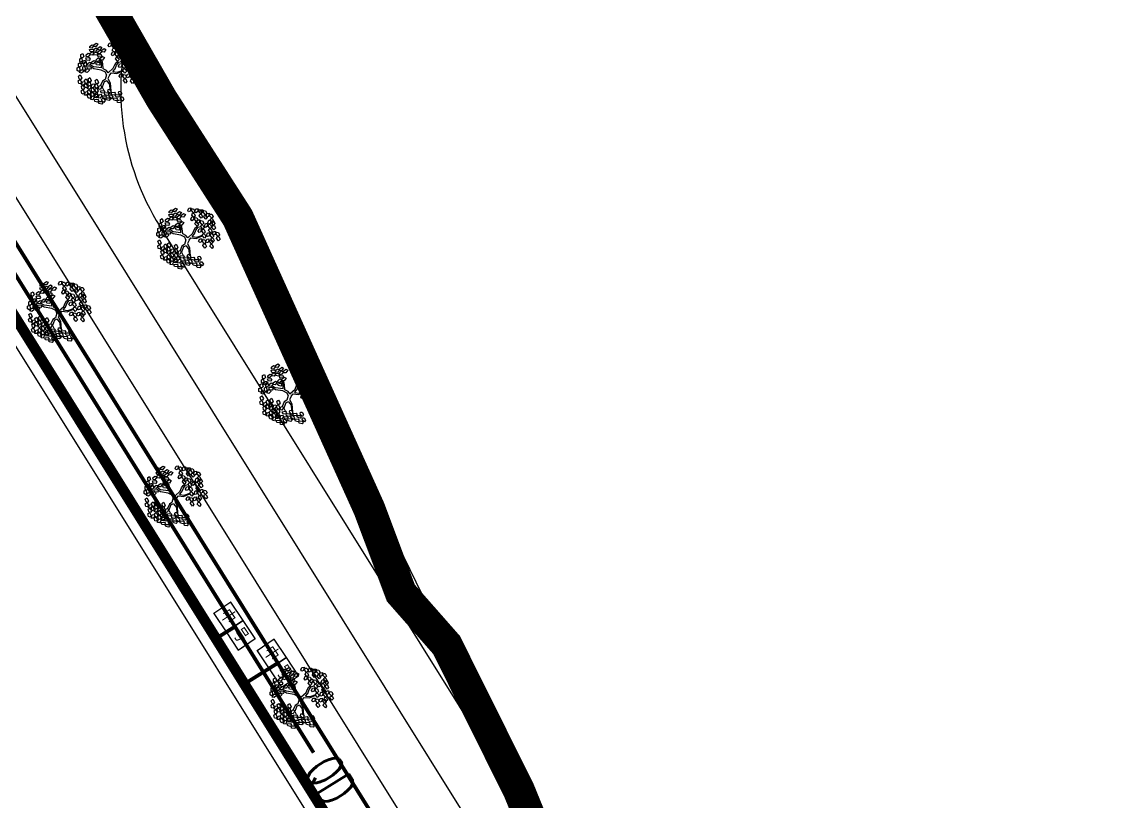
# Model space of a CAD drawing. Extents: x -809667 to 586099, y 3084146 to 3634412.
# Drawn here: x 381193.7 to 381245.3, y 3084244.6 to 3084281.1 of the extents above; entities that cross this region are included whole.
import ezdxf

# ---------------------------------------------------------------- set-up
doc = ezdxf.new("R2010")
doc.units = 0
doc.header["$LTSCALE"] = 0.5
doc.layers.get('0').update_dxf_attribs({"linetype": 'CONTINUOUS'})
for name, color, linetype in [('DIM-照明', 3, 'CONTINUOUS'), ('E-DIM-DQ', 7, 'CONTINUOUS'), ('E-SIG_TEXT', 7, 'CONTINUOUS'), ('WIRE-照明', 1, 'CONTINUOUS'), ('WIRE-通讯', 4, 'CONTINUOUS'), ('乔木', 84, 'CONTINUOUS'), ('文字', 7, 'CONTINUOUS')]:
    doc.layers.add(name, color=color, linetype=linetype)
doc.styles.add('-宋体', font='', dxfattribs={"width": 0.6})
doc.styles.add('_TEL_DIM', font='SIMPLEX', dxfattribs={"width": 0.8, "height": 3.5, "bigfont": 'HZTXT'})
doc.styles.get('-宋体').set_extended_font_data('NSimSun')

# ---------------------------------------------------------------- blocks, each defined once
blk = doc.blocks.new('幌伞枫')
at = {"layer": '乔木', "color": 0}
for p, q in [((-685, 826), (-567, 841)), ((-663, 753), (-685, 826)), ((-677, 937), (-604, 995)), ((-670, 878), (-677, 937)), ((-604, 870), (-670, 878)), ((-604, 995), (-531, 966)), ((-531, 966), (-604, 870)), ((-567, 841), (-531, 782)), ((-531, 995), (-450, 1054)), ((-523, 937), (-531, 995)), ((-531, 819), (-457, 878)), ((-523, 760), (-531, 819)), ((-450, 929), (-523, 937)), ((-457, 878), (-391, 848)), ((-391, 848), (-457, 746)), ((-450, 1054), (-384, 1025)), ((-384, 1025), (-450, 929)), ((-384, 870), (-303, 937)), ((-377, 819), (-384, 870)), ((-384, 738), (-310, 804)), ((-310, 804), (-377, 819)), ((-237, 900), (-310, 804)), ((-310, 804), (-237, 768)), ((-303, 937), (-237, 900)), ((-237, 797), (-156, 863)), ((-230, 738), (-237, 797)), ((-156, 863), (-90, 826)), ((-90, 826), (-156, 731)), ((-9, 966), (27, 1054)), ((20, 915), (-9, 966)), ((86, 944), (20, 915)), ((27, 1054), (101, 1061)), ((101, 1061), (86, 944)), ((123, 966), (145, 1032)), ((196, 878), (123, 966)), ((137, 804), (167, 870)), ((211, 716), (137, 804)), ((145, 1032), (203, 1025)), ((167, 870), (225, 863)), ((247, 937), (196, 878)), ((203, 1025), (247, 937)), ((225, 863), (262, 775)), ((247, 937), (284, 1025)), ((284, 885), (247, 937)), ((284, 1025), (365, 1032)), ((350, 915), (284, 885)), ((365, 1032), (350, 915)), ((380, 937), (409, 1003)), ((460, 848), (380, 937)), ((402, 775), (424, 841)), ((409, 1003), (468, 995)), ((424, 900), (460, 988)), ((453, 848), (424, 900)), ((424, 841), (482, 834)), ((519, 878), (453, 848)), ((460, 988), (534, 995)), ((504, 900), (460, 848)), ((468, 995), (504, 900)), ((482, 834), (526, 746)), ((534, 995), (519, 878)), ((556, 900), (578, 966)), ((629, 812), (556, 900)), ((570, 738), (600, 804)), ((578, 966), (636, 959)), ((600, 804), (658, 797)), ((681, 870), (629, 812)), ((636, 959), (681, 870)), ((651, 775), (688, 863)), ((658, 797), (695, 709)), ((688, 863), (761, 870)), ((761, 870), (747, 753)), ((783, 775), (805, 841)), ((805, 841), (864, 834)), ((864, 834), (908, 746)), ((-1037, 489), (-971, 525)), ((-1037, 393), (-1037, 489)), ((-993, 643), (-927, 680)), ((-993, 548), (-993, 643)), ((-942, 518), (-993, 548)), ((-934, 408), (-986, 364)), ((-971, 525), (-934, 408)), ((-956, 320), (-898, 423)), ((-890, 570), (-942, 518)), ((-927, 680), (-890, 570)), ((-898, 423), (-824, 423)), ((-824, 423), (-810, 364)), ((-817, 518), (-699, 533)), ((-795, 445), (-817, 518)), ((-810, 628), (-736, 687)), ((-802, 570), (-810, 628)), ((-736, 562), (-802, 570)), ((-699, 430), (-795, 445)), ((-736, 687), (-663, 658)), ((-663, 658), (-736, 562)), ((-699, 533), (-663, 474)), ((-663, 474), (-699, 430)), ((-567, 738), (-663, 753)), ((-663, 687), (-582, 746)), ((-655, 628), (-663, 687)), ((-582, 614), (-655, 628)), ((-611, 371), (-531, 430)), ((-582, 746), (-516, 716)), ((-516, 716), (-582, 614)), ((-531, 782), (-567, 738)), ((-545, 709), (-428, 724)), ((-523, 636), (-545, 709)), ((-465, 401), (-538, 305)), ((-531, 430), (-465, 401)), ((-457, 746), (-523, 760)), ((-421, 621), (-523, 636)), ((-443, 452), (-369, 518)), ((-435, 393), (-443, 452)), ((-428, 724), (-384, 665)), ((-384, 665), (-421, 621)), ((-391, 628), (-274, 643)), ((-369, 555), (-391, 628)), ((-377, 680), (-384, 738)), ((-310, 672), (-377, 680)), ((-274, 548), (-369, 555)), ((-369, 518), (-296, 481)), ((-296, 481), (-369, 386)), ((-257, 346), (-327, 441)), ((-222, 377), (-311, 462)), ((-237, 768), (-310, 672)), ((-296, 511), (-215, 577)), ((-288, 452), (-296, 511)), ((-215, 445), (-288, 452)), ((-274, 643), (-237, 592)), ((-237, 592), (-274, 548)), ((-156, 731), (-230, 738)), ((-215, 577), (-149, 540)), ((-149, 540), (-215, 445)), ((108, 650), (145, 738)), ((137, 599), (108, 650)), ((203, 628), (137, 599)), ((145, 738), (218, 746)), ((218, 746), (203, 628)), ((262, 775), (211, 716)), ((240, 650), (262, 716)), ((313, 562), (240, 650)), ((255, 489), (284, 555)), ((328, 401), (255, 489)), ((262, 716), (321, 709)), ((284, 555), (336, 548)), ((306, 540), (350, 636)), ((343, 496), (306, 540)), ((365, 621), (313, 562)), ((321, 709), (365, 621)), ((380, 459), (328, 401)), ((336, 548), (380, 459)), ((336, 393), (344, 419)), ((409, 518), (343, 496)), ((350, 636), (424, 636)), ((475, 687), (402, 775)), ((424, 636), (409, 518)), ((446, 548), (468, 606)), ((519, 452), (446, 548)), ((460, 386), (490, 452)), ((468, 606), (526, 599)), ((526, 746), (475, 687)), ((490, 452), (541, 445)), ((570, 511), (519, 452)), ((526, 599), (570, 511)), ((541, 445), (585, 349)), ((644, 650), (570, 738)), ((592, 408), (629, 496)), ((629, 357), (592, 408)), ((629, 496), (710, 503)), ((695, 709), (644, 650)), ((681, 724), (651, 775)), ((747, 753), (681, 724)), ((710, 503), (695, 386)), ((717, 525), (754, 614)), ((747, 481), (717, 525)), ((725, 408), (754, 474)), ((798, 320), (725, 408)), ((813, 503), (747, 481)), ((754, 614), (827, 621)), ((754, 474), (813, 467)), ((857, 687), (783, 775)), ((798, 614), (827, 680)), ((871, 525), (798, 614)), ((827, 621), (813, 503)), ((813, 467), (849, 371)), ((827, 680), (886, 672)), ((849, 525), (871, 592)), ((923, 437), (849, 525)), ((908, 746), (857, 687)), ((864, 364), (893, 430)), ((871, 592), (930, 584)), ((923, 584), (871, 525)), ((886, 672), (923, 584)), ((893, 430), (952, 423)), ((974, 496), (923, 437)), ((930, 584), (974, 496)), ((952, 423), (989, 335)), ((-1125, 166), (-1059, 195)), ((-1125, 63), (-1125, 166)), ((-1074, 34), (-1125, 63)), ((-1081, 320), (-1015, 357)), ((-1081, 217), (-1081, 320)), ((-1030, 188), (-1081, 217)), ((-1022, 85), (-1074, 34)), ((-1059, 195), (-1022, 85)), ((-1044, -10), (-986, 92)), ((-986, 364), (-1037, 393)), ((-978, 239), (-1030, 188)), ((-1015, 357), (-978, 239)), ((-986, 92), (-912, 92)), ((-898, 34), (-971, -32)), ((-883, 291), (-956, 320)), ((-927, 195), (-861, 225)), ((-927, 92), (-927, 195)), ((-876, 63), (-927, 92)), ((-912, 92), (-898, 34)), ((-883, 349), (-817, 386)), ((-810, 364), (-883, 291)), ((-883, 247), (-883, 349)), ((-832, 217), (-883, 247)), ((-824, 114), (-876, 63)), ((-861, 225), (-824, 114)), ((-846, 19), (-788, 122)), ((-773, -3), (-846, 19)), ((-780, 269), (-832, 217)), ((-817, 386), (-780, 269)), ((-788, 122), (-714, 122)), ((-773, 203), (-655, 217)), ((-751, 129), (-773, 203)), ((-699, 63), (-773, -3)), ((-758, 313), (-685, 371)), ((-751, 254), (-758, 313)), ((-685, 247), (-751, 254)), ((-648, 114), (-751, 129)), ((-714, 122), (-699, 63)), ((-685, 371), (-619, 342)), ((-619, 342), (-685, 247)), ((-655, 217), (-611, 158)), ((-611, 158), (-648, 114)), ((-531, 129), (-641, 203)), ((-531, 195), (-633, 254)), ((-604, 313), (-611, 371)), ((-538, 305), (-604, 313)), ((-252, 158), (-531, 195)), ((-259, 85), (-531, 129)), ((-457, 342), (-332, 364)), ((-428, 276), (-457, 342)), ((-369, 386), (-435, 393)), ((-332, 261), (-428, 276)), ((-332, 364), (-296, 305)), ((-296, 305), (-332, 261)), ((-112, 4), (-259, 85)), ((-252, 158), (-257, 346)), ((-206, 307), (-222, 377)), ((-188, 124), (-206, 307)), ((-76, 63), (-188, 124)), ((-76, -84), (-112, 4)), ((-9, -18), (-76, 63)), ((-9, -18), (174, 151)), ((152, 26), (240, 122)), ((152, 26), (318, 4)), ((174, 151), (225, 276)), ((225, 276), (277, 357)), ((240, 122), (291, 261)), ((277, 357), (336, 393)), ((291, 261), (372, 364)), ((295, -42), (527, 53)), ((318, 4), (524, 78)), ((365, 225), (402, 313)), ((402, 173), (365, 225)), ((372, 364), (468, 393)), ((402, 313), (482, 320)), ((468, 203), (402, 173)), ((534, 291), (460, 386)), ((482, 320), (468, 203)), ((497, 225), (526, 291)), ((570, 136), (497, 225)), ((519, 63), (541, 129)), ((592, -25), (519, 63)), ((526, 291), (585, 283)), ((585, 349), (534, 291)), ((541, 129), (600, 122)), ((622, 188), (570, 136)), ((585, 283), (622, 188)), ((644, 34), (592, -25)), ((600, 122), (644, 34)), ((695, 386), (629, 357)), ((673, 70), (710, 166)), ((703, 26), (673, 70)), ((769, 48), (703, 26)), ((710, 166), (783, 166)), ((747, 247), (769, 313)), ((820, 158), (747, 247)), ((769, 313), (827, 305)), ((783, 166), (769, 48)), ((849, 371), (798, 320)), ((805, 78), (827, 144)), ((879, -18), (805, 78)), ((871, 217), (820, 158)), ((827, 305), (871, 217)), ((827, 144), (886, 136)), ((937, 276), (864, 364)), ((879, 122), (923, 210)), ((915, 78), (879, 122)), ((930, 41), (879, -18)), ((886, 136), (930, 41)), ((981, 100), (915, 78)), ((923, 210), (996, 217)), ((989, 335), (937, 276)), ((996, 217), (981, 100)), ((1011, 122), (1040, 188)), ((1092, 34), (1011, 122)), ((1033, -40), (1055, 26)), ((1040, 188), (1099, 180)), ((1055, 26), (1114, 19)), ((1143, 92), (1092, 34)), ((1099, 180), (1143, 92)), ((1114, 19), (1158, -69)), ((-1089, -304), (-1030, -253)), ((-1067, -399), (-1089, -304)), ((-1081, -142), (-1022, -91)), ((-1052, -238), (-1081, -142)), ((-1000, -253), (-1052, -238)), ((-971, -32), (-1044, -10)), ((-1030, -253), (-971, -355)), ((-1022, -91), (-964, -194)), ((-971, -355), (-1008, -414)), ((-964, -194), (-1000, -253)), ((-971, -451), (-934, -341)), ((-934, -341), (-868, -326)), ((-839, -377), (-898, -465)), ((-868, -326), (-839, -377)), ((-861, -282), (-802, -238)), ((-839, -385), (-861, -282)), ((-780, -399), (-839, -385)), ((-802, -238), (-744, -341)), ((-744, -341), (-780, -399)), ((-744, -392), (-685, -341)), ((-722, -487), (-744, -392)), ((-736, -231), (-677, -179)), ((-707, -326), (-736, -231)), ((-655, -348), (-707, -326)), ((-685, -341), (-626, -443)), ((-677, -179), (-619, -289)), ((-619, -289), (-655, -348)), ((-479, -289), (-421, -245)), ((-457, -385), (-479, -289)), ((-399, -407), (-457, -385)), ((-421, -245), (-362, -348)), ((-362, -348), (-399, -407)), ((-215, -311), (-285, -477)), ((-156, -341), (-230, -532)), ((-120, -253), (-215, -311)), ((-61, -304), (-156, -341)), ((-76, -84), (-120, -253)), ((-61, -304), (38, -431)), ((42, -98), (-20, -221)), ((-20, -221), (62, -380)), ((-9, -18), (-9, -18)), ((-9, -18), (-9, -18)), ((-9, -18), (-9, -18)), ((-9, -18), (-9, -18)), ((-9, -18), (-9, -18)), ((-9, -18), (-9, -18)), ((-9, -18), (-9, -18)), ((-9, -18), (-9, -18)), ((-9, -18), (-9, -18)), ((-9, -18), (-9, -18)), ((-9, -18), (-9, -18)), ((-9, -18), (-9, -18)), ((-9, -18), (-9, -18)), ((-9, -18), (-9, -18)), ((-9, -18), (-9, -18)), ((-9, -18), (-9, -18)), ((-9, -18), (-9, -18)), ((-9, -18), (-9, -18)), ((-9, -18), (-9, -18)), ((-9, -18), (-9, -18)), ((-9, -18), (-9, -18)), ((-9, -18), (-9, -18)), ((-9, -18), (-9, -18)), ((-9, -18), (-9, -18)), ((-9, -18), (-9, -18)), ((-9, -18), (-9, -18)), ((-9, -18), (-9, -18)), ((-9, -18), (-9, -18)), ((-9, -18), (-9, -18)), ((-9, -18), (-9, -18)), ((-9, -18), (-9, -18)), ((-9, -18), (-9, -18)), ((-9, -18), (-9, -18)), ((-9, -18), (-9, -18)), ((-9, -18), (-9, -18)), ((-9, -18), (-9, -18)), ((-9, -18), (-9, -18)), ((-9, -18), (-9, -18)), ((-9, -18), (-9, -18)), ((-9, -18), (-9, -18)), ((42, -98), (109, -22)), ((62, -380), (79, -664)), ((109, -22), (295, -42)), ((387, -142), (424, -47)), ((424, -187), (387, -142)), ((424, -47), (504, -47)), ((490, -165), (424, -187)), ((504, -47), (490, -165)), ((519, -135), (548, -76)), ((592, -231), (519, -135)), ((541, -297), (563, -231)), ((614, -392), (541, -297)), ((548, -76), (607, -84)), ((563, -231), (622, -238)), ((644, -172), (592, -231)), ((607, -84), (644, -172)), ((666, -333), (614, -392)), ((622, -238), (666, -333)), ((644, -150), (681, -62)), ((673, -201), (644, -150)), ((739, -172), (673, -201)), ((681, -62), (754, -54)), ((754, -54), (739, -172)), ((776, -150), (805, -84)), ((849, -238), (776, -150)), ((791, -311), (820, -245)), ((871, -399), (791, -311)), ((805, -84), (857, -91)), ((820, -84), (849, -18)), ((893, -172), (820, -84)), ((820, -245), (879, -253)), ((849, -18), (908, -25)), ((901, -187), (849, -238)), ((857, -91), (901, -187)), ((915, -341), (871, -399)), ((879, -253), (915, -341)), ((945, -120), (893, -172)), ((908, -25), (945, -120)), ((1106, -128), (1033, -40)), ((1158, -69), (1106, -128)), ((-1008, -414), (-1067, -399)), ((-986, -664), (-927, -620)), ((-964, -759), (-986, -664)), ((-978, -502), (-920, -458)), ((-956, -598), (-978, -502)), ((-898, -465), (-971, -451)), ((-912, -781), (-964, -759)), ((-898, -620), (-956, -598)), ((-927, -620), (-868, -722)), ((-920, -458), (-861, -561)), ((-868, -722), (-912, -781)), ((-861, -561), (-898, -620)), ((-876, -443), (-817, -399)), ((-846, -539), (-876, -443)), ((-868, -818), (-832, -700)), ((-795, -561), (-846, -539)), ((-832, -700), (-766, -686)), ((-817, -399), (-758, -502)), ((-758, -502), (-795, -561)), ((-744, -744), (-795, -825)), ((-766, -686), (-744, -744)), ((-766, -825), (-699, -774)), ((-751, -598), (-714, -480)), ((-677, -605), (-751, -598)), ((-751, -664), (-692, -620)), ((-729, -759), (-751, -664)), ((-670, -781), (-729, -759)), ((-663, -502), (-722, -487)), ((-714, -480), (-648, -465)), ((-699, -774), (-641, -884)), ((-692, -620), (-633, -722)), ((-626, -524), (-677, -605)), ((-633, -722), (-670, -781)), ((-626, -443), (-663, -502)), ((-648, -465), (-626, -524)), ((-633, -752), (-575, -708)), ((-611, -847), (-633, -752)), ((-626, -539), (-589, -429)), ((-553, -554), (-626, -539)), ((-626, -590), (-567, -546)), ((-597, -693), (-626, -590)), ((-545, -708), (-597, -693)), ((-589, -429), (-523, -414)), ((-575, -708), (-516, -810)), ((-567, -546), (-509, -649)), ((-494, -465), (-553, -554)), ((-509, -649), (-545, -708)), ((-523, -414), (-494, -465)), ((-516, -906), (-479, -788)), ((-494, -766), (-435, -715)), ((-472, -862), (-494, -766)), ((-487, -451), (-428, -399)), ((-465, -546), (-487, -451)), ((-487, -605), (-428, -554)), ((-457, -700), (-487, -605)), ((-479, -788), (-413, -781)), ((-413, -568), (-465, -546)), ((-406, -722), (-457, -700)), ((-435, -715), (-377, -818)), ((-428, -399), (-369, -510)), ((-428, -554), (-369, -664)), ((-369, -510), (-413, -568)), ((-413, -781), (-384, -832)), ((-369, -664), (-406, -722)), ((-369, -598), (-332, -487)), ((-296, -612), (-369, -598)), ((-340, -803), (-274, -788)), ((-332, -487), (-266, -473)), ((-244, -524), (-296, -612)), ((-288, -664), (-171, -649)), ((-266, -737), (-288, -664)), ((-274, -788), (-244, -840)), ((-266, -473), (-244, -524)), ((-171, -752), (-266, -737)), ((-230, -532), (-186, -627)), ((-171, -649), (-127, -708)), ((-127, -708), (-171, -752)), ((-142, -737), (-24, -730)), ((-127, -810), (-142, -737)), ((-24, -686), (-9, -620)), ((64, -766), (-24, -686)), ((-24, -730), (13, -788)), ((13, -788), (-24, -832)), ((-9, -620), (49, -612)), ((38, -431), (49, -612)), ((49, -612), (101, -700)), ((101, -700), (64, -766)), ((93, -730), (218, -715)), ((115, -803), (93, -730)), ((218, -715), (255, -774)), ((255, -774), (218, -818)), ((358, -752), (372, -686)), ((446, -832), (358, -752)), ((372, -686), (431, -678)), ((431, -678), (482, -766)), ((482, -766), (446, -832)), ((-795, -825), (-868, -818)), ((-736, -921), (-766, -825)), ((-685, -935), (-736, -921)), ((-641, -884), (-685, -935)), ((-641, -972), (-604, -862)), ((-567, -987), (-641, -972)), ((-553, -869), (-611, -847)), ((-604, -862), (-538, -847)), ((-516, -899), (-567, -987)), ((-516, -810), (-553, -869)), ((-538, -847), (-516, -899)), ((-443, -913), (-516, -906)), ((-509, -979), (-391, -965)), ((-487, -1053), (-509, -979)), ((-391, -1067), (-487, -1053)), ((-413, -877), (-472, -862)), ((-384, -832), (-443, -913)), ((-377, -818), (-413, -877)), ((-391, -965), (-354, -1023)), ((-354, -1023), (-391, -1067)), ((-377, -913), (-340, -803)), ((-303, -928), (-377, -913)), ((-362, -1053), (-244, -1045)), ((-347, -1126), (-362, -1053)), ((-244, -1141), (-347, -1126)), ((-244, -840), (-303, -928)), ((-252, -1001), (-230, -935)), ((-164, -1082), (-252, -1001)), ((-244, -1045), (-208, -1097)), ((-208, -1097), (-244, -1141)), ((-230, -847), (-112, -840)), ((-208, -921), (-230, -847)), ((-230, -935), (-178, -928)), ((-112, -935), (-208, -921)), ((-178, -928), (-120, -1016)), ((-120, -1016), (-164, -1082)), ((-24, -832), (-127, -810)), ((-112, -840), (-76, -891)), ((-76, -891), (-112, -935)), ((-90, -921), (27, -913)), ((-68, -994), (-90, -921)), ((27, -1016), (-68, -994)), ((27, -869), (42, -803)), ((115, -950), (27, -869)), ((27, -913), (71, -972)), ((71, -972), (27, -1016)), ((42, -803), (101, -803)), ((101, -803), (159, -884)), ((218, -818), (115, -803)), ((159, -884), (115, -950)), ((167, -928), (284, -921)), ((189, -1001), (167, -928)), ((284, -1023), (189, -1001)), ((240, -803), (358, -796)), ((262, -877), (240, -803)), ((358, -891), (262, -877)), ((284, -921), (328, -979)), ((328, -979), (284, -1023)), ((313, -1009), (431, -994)), ((328, -1082), (313, -1009)), ((431, -1097), (328, -1082)), ((358, -796), (394, -847)), ((394, -847), (358, -891)), ((431, -950), (446, -884)), ((519, -1031), (431, -950)), ((431, -994), (468, -1053)), ((468, -1053), (431, -1097)), ((446, -884), (504, -884)), ((504, -884), (556, -965)), ((556, -965), (519, -1031))]:
    blk.add_line(p, q, dxfattribs=at)
blk = doc.blocks.new('123213')
at = {"layer": '文字', "color": 8, "linetype": 'Continuous'}
for p, q in [((381782.443, 3087146.923), (381815.673, 3087093.773)), ((381786.517, 3087135.691), (381813.553, 3087092.447)), ((381816.224, 3087097.607), (381793.957, 3087133.223))]:
    blk.add_line(p, q, dxfattribs=at)
at = {"layer": '文字', "color": 8, "linetype": 'Continuous', "const_width": 1.5, "flags": 128}
blk.add_lwpolyline([(381846.555, 3087097.31), (381816.785, 3087092.33), (381814.905, 3087096.733), (381810.784, 3087106.813), (381807.394, 3087113.619), (381805.254, 3087116.05), (381803.774, 3087119.99), (381797.614, 3087133.624), (381794.034, 3087139.196), (381790.354, 3087145.595), (381783.014, 3087159.089), (381778.694, 3087165.414), (381772.874, 3087174.714), (381770.124, 3087181.442), (381770.36, 3087190.836), (381743.418, 3087171.615), (381743.418, 3087171.615), (381743.418, 3087171.615)], dxfattribs=at)
at = {"layer": '文字', "color": 8, "linetype": 'Continuous'}
blk.add_lwpolyline([(381775.553, 3087170.694), (381786.366, 3087153.944), (381804.803, 3087118.944), (381814.053, 3087099.944), (381817.022, 3087092.944)], dxfattribs=at)
at = {"layer": '文字', "color": 8, "linetype": 'Continuous', "const_width": 0.5, "flags": 128}
blk.add_lwpolyline([(381787.957, 3087071.137), (381813.395, 3087087.041), (381781.057, 3087138.764), (381755.62, 3087122.861)], close=True, dxfattribs=at)
at = {"layer": '文字', "color": 8, "linetype": 'Continuous', "flags": 128}
blk.add_lwpolyline([(381788.18, 3087072.102), (381812.43, 3087087.264), (381780.835, 3087137.8), (381756.584, 3087122.638)], close=True, dxfattribs=at)
at = {"layer": '文字', "color": 8, "linetype": 'Continuous'}
blk.add_arc((381804.132, 3087139.584), 12, 116.3483, 212.0138, dxfattribs=at)
at = {"layer": '文字', "color": 8, "linetype": 'Continuous', "xscale": 0.0013, "yscale": 0.0013, "zscale": 0.0013}
for p in [(381791.557, 3087140.424), (381795.278, 3087132.7), (381789.232, 3087129.267), (381800.069, 3087125.402), (381794.688, 3087120.622), (381800.586, 3087111.195)]:
    blk.add_blockref('幌伞枫', p, dxfattribs=at)
blk = doc.blocks.new('RQWE')
at = {"layer": 'E-DIM-DQ', "const_width": 0.075, "elevation": -0.017}
for points in [[(78.17, -95.5), (76.567, -95.5), (76.567, -97.004), (78.17, -97.004)], [(79.788, -95.5), (78.185, -95.5), (78.185, -97.004), (79.788, -97.004)]]:
    blk.add_lwpolyline(points, close=True, dxfattribs=at)
at = {"layer": 'E-SIG_TEXT', "color": 3}
for p, q in [((78.185, -95.5, -0.017), (76.582, -95.5, -0.017)), ((76.582, -95.5, -0.017), (76.582, -97.004, -0.017)), ((79.788, -95.5, -0.017), (78.185, -95.5, -0.017)), ((78.185, -95.5, -0.017), (78.185, -97.004, -0.017)), ((78.185, -97.004, -0.017), (78.185, -95.5, -0.017)), ((79.788, -97.004, -0.017), (79.788, -95.5, -0.017)), ((76.582, -97.004, -0.017), (78.185, -97.004, -0.017)), ((78.185, -97.004, -0.017), (79.788, -97.004, -0.017))]:
    blk.add_line(p, q, dxfattribs=at)
at = {"layer": 'E-SIG_TEXT', "color": 3, "style": '-宋体', "width": 0.8}
for s, p in [('中', (76.846, -96.664, -0.017)), ('号', (78.449, -96.664, -0.017))]:
    blk.add_text(s, height=0.9, rotation=360, dxfattribs=at).set_placement(p)

msp = doc.modelspace()

# ---------------------------------------------------------------- linework, layer by layer
at = {"layer": 'WIRE-照明', "linetype": 'Continuous', "const_width": 0.175}
for points in [[(381184.523, 3084283.421), (381207.316, 3084246.907)], [(381202.741, 3084252.25), (381203.633, 3084252.807)]]:
    msp.add_lwpolyline(points, dxfattribs=at)
at = {"layer": 'WIRE-通讯', "linetype": 'Continuous', "const_width": 0.175}
for points in [[(381190.165, 3084275.891), (381215.771, 3084234.873)], [(381204.071, 3084250.122), (381205.64, 3084251.102)]]:
    msp.add_lwpolyline(points, dxfattribs=at)

# ---------------------------------------------------------------- block references
at = {"linetype": 'Continuous', "xscale": 0.6399999999999998, "yscale": 0.6399999999999998, "zscale": 0.6399999999999998, "rotation": 303.7397066378747}
for p in [(381227.046, 3084328.658, 0.011), (381229.075, 3084326.917, 0.011)]:
    msp.add_blockref('RQWE', p, dxfattribs=at)
at = {"layer": '文字', "color": 8}
msp.add_blockref('123213', (-593.85, -2861.67), dxfattribs=at)

# ---------------------------------------------------------------- texts
at = {"layer": 'DIM-照明', "linetype": 'Continuous', "style": '_TEL_DIM', "width": 0.64}
msp.add_text('QD', height=1.75, rotation=301.9733, dxfattribs=at).set_placement((381206.82, 3084246.048))

doc.saveas('drawing.dxf')
